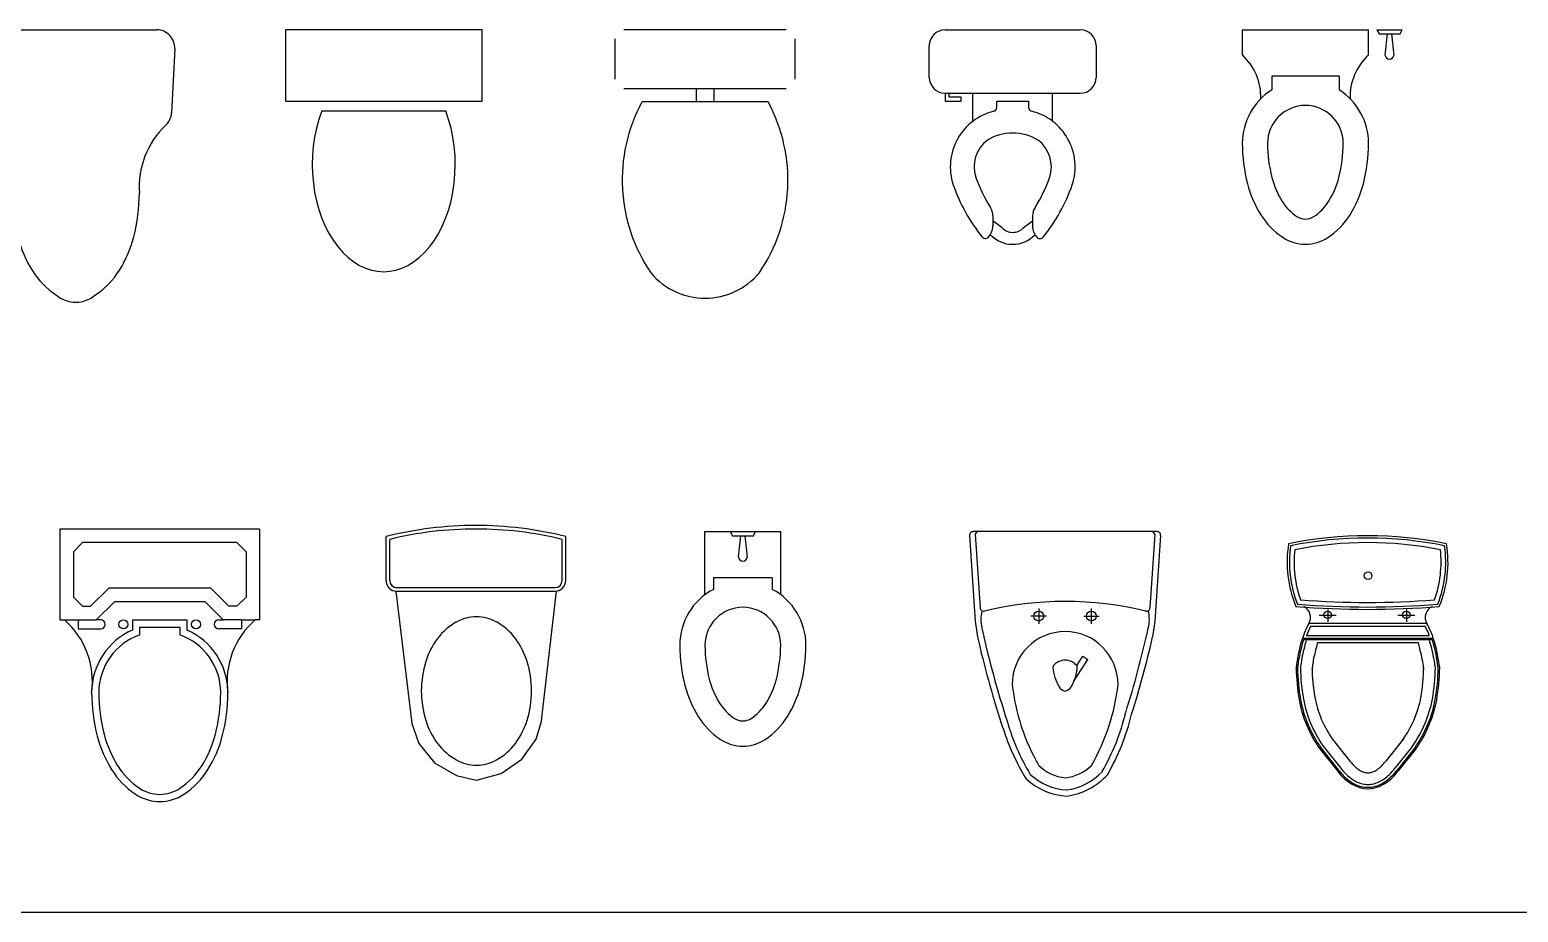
# Model space of a CAD drawing. Header units: millimetres. Extents: x 21526 to 38340, y 1344 to 14848.
# Drawn here: x 29919 to 34083, y 8408 to 10876 of the extents above; entities that cross this region are included whole.
import ezdxf

# ---------------------------------------------------------------- set-up
doc = ezdxf.new("R2010")
doc.units = ezdxf.units.MM
doc.layers.add('www.cad-blocks.net', color=7, linetype='Continuous')

# ---------------------------------------------------------------- blocks, each defined once
blk = doc.blocks.new('A$C098B081F')
for p, q in [((558.8, 762), (0, 762)), ((0, 762), (0, 508)), ((558.8, 762), (558.8, 508)), ((63.5, 723.9), (38.1, 698.5)), ((495.3, 723.9), (63.5, 723.9)), ((520.7, 698.5), (495.3, 723.9)), ((38.1, 698.5), (38.1, 571.5)), ((520.7, 698.5), (520.7, 571.5)), ((136.6, 596.9), (85.8, 546.1)), ((422.2, 596.9), (136.6, 596.9)), ((422.2, 596.9), (473, 546.1)), ((38.1, 571.5), (63.5, 546.1)), ((63.5, 546.1), (85.8, 546.1)), ((152.4, 558.8), (101.6, 508)), ((406.4, 558.8), (152.4, 558.8)), ((406.4, 558.8), (457.2, 508)), ((495.3, 546.1), (473, 546.1)), ((495.3, 546.1), (520.7, 571.5)), ((0, 508), (12.7, 508)), ((12.7, 508), (101.6, 508)), ((50.8, 508), (50.8, 482.6)), ((50.8, 508), (101.6, 508)), ((114.3, 508), (101.6, 508)), ((203.2, 508), (203.2, 479.4)), ((203.2, 508), (355.6, 508)), ((355.6, 508), (355.6, 479.4)), ((444.5, 508), (457.2, 508)), ((508, 508), (457.2, 508)), ((508, 508), (546.1, 508)), ((508, 508), (508, 482.6)), ((558.8, 508), (546.1, 508)), ((50.8, 482.6), (114.3, 482.6)), ((223.2, 488), (223.2, 465.8)), ((223.2, 488), (335.6, 488)), ((335.6, 488), (335.6, 465.8)), ((508, 482.6), (444.5, 482.6))]:
    blk.add_line(p, q)
for centre in [(177.8, 495.3), (381, 495.3)]:
    blk.add_circle(centre, 12.7)
for centre, radius, start, end in [((-137.5, 335.8), 228.5, 352.2011, 48.911), ((114.3, 495.3), 12.7, 270, 90), ((444.5, 495.3), 12.7, 90, 270), ((696.3, 335.8), 228.5, 131.089, 187.7989), ((279.4, 304.8), 190.5, 113.5782, 180), ((279.4, 304.8), 170.5, 109.2456, 180), ((279.4, 304.8), 170.5, 0, 70.7544), ((279.4, 304.8), 190.5, 0, 66.4218), ((574.9, 304.8), 486, 180, 194.5143), ((574.9, 304.8), 466, 180, 194.5143), ((-16.1, 304.8), 466, 345.4857, 360), ((-16.1, 304.8), 486, 345.4857, 360), ((429.2, 267.1), 335.5, 194.5143, 212.0054), ((429.2, 267.1), 315.5, 194.5143, 212.0054), ((129.6, 267.1), 315.5, 327.9946, 345.4857), ((129.6, 267.1), 335.5, 327.9946, 345.4857), ((337.2, 209.6), 227, 212.0054, 236.4659), ((337.2, 209.6), 207, 212.0054, 236.4659), ((221.6, 209.6), 207, 303.5341, 327.9946), ((221.6, 209.6), 227, 303.5341, 327.9946), ((279.4, 122.4), 122.4, 236.4659, 270), ((279.4, 122.4), 102.4, 236.4659, 270), ((279.4, 122.4), 102.4, 270, 303.5341), ((279.4, 122.4), 122.4, 270, 303.5341)]:
    blk.add_arc(centre, radius, start, end)
blk = doc.blocks.new('A$C443D3127')
for p, q in [((0, 558.4), (0, 681.2)), ((502.5, 558.4), (502.5, 681.2)), ((26.9, 528.4), (71.8, 158.2)), ((475.6, 528.4), (433.3, 158.2)), ((71.8, 158.2), (91.5, 102.1)), ((419.9, 114.4), (433.3, 158.2)), ((91.5, 102.1), (135.8, 48.8)), ((379.8, 58.3), (419.9, 114.4)), ((135.8, 48.8), (196.7, 13.1)), ((321.7, 18.6), (379.8, 58.3)), ((196.7, 13.1), (252.4, 0)), ((252.7, 0), (321.7, 18.6))]:
    blk.add_line(p, q)
at = {"linetype": 'ByBlock'}
for p, q in [((10.1, 558.4), (10.1, 673.3)), ((492.5, 558.4), (492.5, 673.3)), ((26.9, 538.4), (472.5, 538.4)), ((26.9, 528.4), (472.5, 528.4))]:
    blk.add_line(p, q, dxfattribs=at)
for centre, radius, start, end in [((250, -310.5), 1022.7, 89.9288, 104.1499), ((252.5, -310.5), 1022.7, 75.8501, 90.0712), ((30, 558.4), 30, 180, 270), ((472.5, 558.4), 30, 270, 0)]:
    blk.add_arc(centre, radius, start, end)
for centre, radius, start, end in [((250, -310.5), 1012.7, 89.928, 103.7061), ((252.5, -310.5), 1012.7, 76.2939, 90.072), ((30.1, 558.4), 20, 180, 270), ((472.5, 558.4), 20, 270, 0), ((277.4, 296.2), 166.8, 118.8748, 143.2661), ((251.2, 347.1), 109.5, 89.1493, 119.7298), ((254.4, 347.1), 109.5, 60.2702, 90.8507), ((228.2, 296.2), 166.8, 36.7339, 61.1252), ((321.4, 265), 220.7, 143.6094, 162.4475), ((184.2, 265), 220.7, 17.5525, 36.3906), ((393.6, 246.8), 295, 163.3175, 179.5076), ((112, 246.8), 295, 0.4924, 16.6825), ((393.6, 251.9), 295, 180.4924, 196.6825), ((112, 251.9), 295, 343.3175, 359.5076), ((321.4, 233.8), 220.7, 197.5525, 216.3906), ((184.2, 233.8), 220.7, 323.6094, 342.4475), ((277.4, 202.6), 166.8, 216.7339, 241.1252), ((228.2, 202.6), 166.8, 298.8748, 323.2661), ((251.2, 151.6), 109.5, 240.2702, 270.8507), ((254.4, 151.6), 109.5, 269.1493, 299.7298)]:
    blk.add_arc(centre, radius, start, end, dxfattribs=at)
blk = doc.blocks.new('A$C04F270DE')
at = {"linetype": 'ByBlock'}
for p, q in [((0.0507, 0.762), (0.5027, 0.762)), ((0, 0.7087), (0.009, 0.5296)), ((0.5535, 0.7087), (0.5445, 0.5296))]:
    blk.add_line(p, q, dxfattribs=at)
blk.add_lwpolyline([(0.0989, 0.3048, 0.063415), (0.1144, 0.183, 0.076468), (0.1547, 0.0893, 0.107136), (0.2218, 0.0204, 0.17768), (0.2767, 0, 0.17768), (0.3316, 0.0204, 0.107136), (0.3987, 0.0893, 0.076468), (0.439, 0.183, 0.063415), (0.4545, 0.3048, 0.067945)], format="xyb", dxfattribs=at)
for centre, radius, start, end in [((0.0507, 0.7112), 0.0508, 90, 182.8624), ((0.5027, 0.7112), 0.0508, 357.1376, 90), ((0.0597, 0.5321), 0.0508, 182.8624, 226.6772), ((0.4938, 0.5321), 0.0508, 313.3228, 357.1376), ((-0.1385, 0.322), 0.238, 355.8614, 46.6772), ((0.6919, 0.322), 0.238, 133.3228, 184.1386)]:
    blk.add_arc(centre, radius, start, end, dxfattribs=at)
blk = doc.blocks.new('A$C50650678')
for p, q in [((0.55, 0.6765), (0, 0.6765)), ((0, 0.6765), (0, 0.4765)), ((0.55, 0.4765), (0.55, 0.6765)), ((0, 0.4765), (0.55, 0.4765)), ((0.1018, 0.45), (0.4482, 0.45))]:
    blk.add_line(p, q)
blk.add_ellipse((0.275, 0.3), major_axis=(0, 0.3), ratio=0.666667, start_param=1.047198, end_param=5.235988)
blk = doc.blocks.new('A$C33375A2A')
for p, q in [((0, 0.7174), (0, 0.604)), ((0.4788, 0.7426), (0.0252, 0.7426)), ((0.504, 0.604), (0.504, 0.7174)), ((0.0252, 0.5788), (0.4788, 0.5788)), ((0.2268, 0.5788), (0.2268, 0.541)), ((0.2772, 0.541), (0.2772, 0.5788)), ((0.4284, 0.541), (0.0756, 0.541))]:
    blk.add_line(p, q)
for centre, radius, start, end in [((0.4799, 0.3222), 0.4597, 151.5832, 214.4424), ((0.0241, 0.3222), 0.4597, 325.5576, 28.4168), ((0.252, 0.1891), 0.1974, 220, 320)]:
    blk.add_arc(centre, radius, start, end)
for points in [[(0.0252, 0.7426), (0.0252, 0.7426), (0, 0.7174)], [(0.504, 0.7174), (0.504, 0.7174), (0.4788, 0.7426)], [(0, 0.604), (0, 0.604), (0.0252, 0.5788)], [(0.4788, 0.5788), (0.4788, 0.5788), (0.504, 0.604)]]:
    blk.add_trace(points)
blk = doc.blocks.new('A$C60C852DE')
at = {"linetype": 'ByBlock'}
for p, q in [((0.0444, 0.6), (0.4222, 0.6)), ((0, 0.4667), (0, 0.5556)), ((0.4667, 0.5556), (0.4667, 0.4667)), ((0.0444, 0.4222), (0.0444, 0.4)), ((0.4222, 0.4222), (0.0444, 0.4222)), ((0.0556, 0.4111), (0.0556, 0.4222)), ((0.1222, 0.3444), (0.1222, 0.4222)), ((0.3444, 0.3444), (0.3444, 0.4222)), ((0.0444, 0.4), (0.0889, 0.4)), ((0.0889, 0.4111), (0.0556, 0.4111)), ((0.0889, 0.4), (0.0889, 0.4111)), ((0.1889, 0.4), (0.2778, 0.4)), ((0.1889, 0.383), (0.1889, 0.4)), ((0.2778, 0.4), (0.2778, 0.383)), ((0.1778, 0.0793), (0.1778, 0.0513)), ((0.2038, 0.046), (0.1778, 0.0653)), ((0.2628, 0.046), (0.2889, 0.0653)), ((0.2889, 0.0793), (0.2889, 0.0505))]:
    blk.add_line(p, q, dxfattribs=at)
for centre, radius, start, end in [((0.0444, 0.5556), 0.0444, 90, 180), ((0.4222, 0.5556), 0.0444, 0, 90), ((0.0444, 0.4667), 0.0444, 180, 270), ((0.4222, 0.4667), 0.0444, 270, 0), ((0.1778, 0.383), 0.0111, 283.8834, 0), ((0.2889, 0.383), 0.0111, 180, 256.1166), ((0.2189, 0.2167), 0.1602, 103.8834, 198.1837), ((0.2478, 0.2167), 0.1602, 341.8163, 76.1166), ((0.2333, 0.1752), 0.136, 57.7973, 122.2027), ((0.2189, 0.2167), 0.0936, 127.1083, 198.1837), ((0.2478, 0.2167), 0.0936, 341.8163, 52.8917), ((0.5389, 0.3333), 0.5008, 199.44, 218.665), ((0.5389, 0.3333), 0.4341, 199.44, 212.0625), ((-0.0722, 0.3333), 0.4341, 327.9375, 340.56), ((-0.0722, 0.3333), 0.5008, 321.2654, 340.56), ((0.1333, 0.0793), 0.0444, 0, 32.0625), ((0.3333, 0.0793), 0.0444, 147.9375, 180), ((0.1333, 0.0513), 0.0444, 314.1625, 0), ((0.2333, 0.0741), 0.0407, 223.6028, 316.3972), ((0.3333, 0.0505), 0.0444, 180, 224.9399), ((0.1566, 0.0274), 0.0111, 218.665, 314.1625), ((0.2333, 0.0852), 0.0852, 223.6028, 316.3972), ((0.3097, 0.0269), 0.0111, 224.9399, 321.2654)]:
    blk.add_arc(centre, radius, start, end, dxfattribs=at)
blk = doc.blocks.new('A$C756D1810')
at = {"linetype": 'ByBlock'}
for p, q in [((0, 0.6), (0, 0.5294)), ((0, 0.6), (0.3529, 0.6)), ((0.3529, 0.5294), (0.3529, 0.6)), ((0.3765, 0.6), (0.3824, 0.5882)), ((0.3765, 0.6), (0.4471, 0.6)), ((0.3824, 0.5882), (0.4412, 0.5882)), ((0.4, 0.5294), (0.4059, 0.5882)), ((0.4176, 0.5882), (0.4235, 0.5294)), ((0.4412, 0.5882), (0.4471, 0.6)), ((0.0824, 0.4706), (0.0824, 0.4316)), ((0.2706, 0.4706), (0.0824, 0.4706)), ((0.2706, 0.4706), (0.2706, 0.4316))]:
    blk.add_line(p, q, dxfattribs=at)
for centre, radius, start, end in [((-0.1078, 0.4118), 0.1596, 358.3378, 47.4896), ((0.4608, 0.4118), 0.1596, 132.5104, 181.6622), ((0.4118, 0.5294), 0.0118, 180, 0), ((0.1765, 0.2824), 0.1765, 122.231, 180), ((0.1765, 0.2824), 0.1765, 0, 57.769), ((0.1765, 0.2824), 0.1059, 0, 180), ((0.4502, 0.2824), 0.4502, 180, 194.5143), ((0.4502, 0.2824), 0.3796, 180, 194.5142), ((-0.0973, 0.2824), 0.3796, 345.4858, 360), ((-0.0973, 0.2824), 0.4502, 345.4857, 360), ((0.3152, 0.2474), 0.3108, 194.5143, 212.0054), ((0.3152, 0.2474), 0.2402, 194.5143, 212.0054), ((0.0377, 0.2474), 0.2402, 327.9946, 345.4857), ((0.0377, 0.2474), 0.3108, 327.9946, 345.4857), ((0.23, 0.1941), 0.1397, 212.0054, 236.4659), ((0.123, 0.1941), 0.1397, 303.5341, 327.9946), ((0.23, 0.1941), 0.2103, 212.0054, 236.4659), ((0.1765, 0.1134), 0.0428, 236.466, 270), ((0.1765, 0.1134), 0.0428, 270, 303.534), ((0.123, 0.1941), 0.2103, 303.5341, 327.9946), ((0.1765, 0.1134), 0.1134, 236.4659, 270), ((0.1765, 0.1134), 0.1134, 270, 303.5341)]:
    blk.add_arc(centre, radius, start, end, dxfattribs=at)
blk = doc.blocks.new('A$C42213B63')
at = {"linetype": 'ByBlock'}
for p, q in [((0.0706, 0.6), (0.2824, 0.6)), ((0.0706, 0.4235), (0.0706, 0.6)), ((0.2824, 0.4235), (0.2824, 0.6)), ((0.2588, 0.4706), (0.0941, 0.4706)), ((0.0941, 0.4706), (0.0941, 0.4384)), ((0.2588, 0.4706), (0.2588, 0.4384))]:
    blk.add_line(p, q, dxfattribs=at)
for p, q in [((0.1412, 0.6), (0.1471, 0.5882)), ((0.1471, 0.5882), (0.2059, 0.5882)), ((0.1647, 0.5294), (0.1706, 0.5882)), ((0.1824, 0.5882), (0.1882, 0.5294)), ((0.2059, 0.5882), (0.2118, 0.6))]:
    blk.add_line(p, q)
blk.add_lwpolyline([(0, 0.2824, 0.063415), (0.0144, 0.1695, 0.076468), (0.0517, 0.0827, 0.107136), (0.1138, 0.0189, 0.147373), (0.1765, 0, 0.147373), (0.2391, 0.0189, 0.107136), (0.3013, 0.0827, 0.076468), (0.3386, 0.1695, 0.063415), (0.3529, 0.2824, 0.063415)], format="xyb", dxfattribs=at)
for centre, radius, start, end in [((0.1765, 0.5294), 0.0118, 180, 0), ((0.1765, 0.2824), 0.1059, 0, 180), ((0.4502, 0.2824), 0.3796, 180, 194.5142), ((-0.0973, 0.2824), 0.3796, 345.4858, 360), ((0.3152, 0.2474), 0.2402, 194.5143, 212.0054), ((0.0377, 0.2474), 0.2402, 327.9946, 345.4857), ((0.23, 0.1941), 0.1397, 212.0054, 236.4659), ((0.123, 0.1941), 0.1397, 303.5341, 327.9946), ((0.1765, 0.1134), 0.0428, 236.466, 270), ((0.1765, 0.1134), 0.0428, 270, 303.534)]:
    blk.add_arc(centre, radius, start, end)
for start, end in [(117.8181, 180), (0, 62.1819)]:
    blk.add_arc((0.1765, 0.2824), 0.1765, start, end, dxfattribs=at)
blk = doc.blocks.new('A$C43D762ED')
at = {"linetype": 'Continuous'}
for p, q in [((0, 0.729), (0.0157, 0.4897)), ((0.5246, 0.7397), (0.01, 0.7397)), ((0.5346, 0.729), (0.5189, 0.4897)), ((0.0157, 0.4897), (0.0223, 0.4455)), ((0.5189, 0.4897), (0.5123, 0.4455)), ((0.0888, 0.2044), (0.0937, 0.19))]:
    blk.add_line(p, q, dxfattribs=at)
for p, q in [((0.0162, 0.7328), (0.0298, 0.5262)), ((0.5184, 0.7328), (0.5048, 0.5262)), ((0.2151, 0.5034), (0.172, 0.5034)), ((0.1938, 0.525), (0.1938, 0.4814)), ((0.3195, 0.5034), (0.3626, 0.5034)), ((0.3408, 0.525), (0.3408, 0.4814)), ((0.2923, 0.3214), (0.3311, 0.382)), ((0.3001, 0.3651), (0.3169, 0.3911)), ((0.3169, 0.3911), (0.3311, 0.382))]:
    blk.add_line(p, q)
for centre in [(0.1938, 0.5034), (0.3408, 0.5034)]:
    blk.add_circle(centre, 0.0137)
for centre, radius, start, end in [((0.01, 0.7297), 0.01, 90, 183.7624), ((0.0257, 0.7297), 0.01, 90, 161.9929), ((0.5089, 0.7297), 0.01, 18.0071, 90), ((0.5246, 0.7297), 0.01, 356.2376, 90), ((2.7485, 1.0673), 2.7962, 192.8478, 197.9733), ((-2.2139, 1.0673), 2.7962, 342.5484, 347.1522), ((-0.1586, 0.3754), 0.6294, 329.895, 346.5222), ((0.7246, 0.3908), 0.662, 197.6541, 211.167), ((0.2834, 0.1859), 0.1862, 227.7077, 266.9166), ((0.2459, 0.188), 0.1899, 278.3056, 317.5145)]:
    blk.add_arc(centre, radius, start, end, dxfattribs=at)
for centre, radius, start, end in [((0.2673, -0.3974), 0.9419, 76.146, 103.8283), ((0.0398, 0.5269), 0.01, 183.7624, 283.8283), ((0.1268, 0.4939), 0.0953, 165.1728, 194.5471), ((0.4948, 0.5269), 0.01, 256.1717, 356.2376), ((0.4078, 0.4939), 0.0953, 345.4529, 14.8272), ((2.7485, 1.0673), 2.7789, 192.4121, 197.9733), ((0.2675, 0.3121), 0.148, 90, 180), ((0.2675, 0.3121), 0.148, 0, 90), ((-2.2139, 1.0673), 2.7789, 342.536, 347.5879), ((0.2675, 0.3372), 0.0429, 40.5003, 139.4997), ((0.2395, 0.3612), 0.006, 139.4997, 184.2612), ((0.3639, 0.3708), 0.1308, 184.4091, 210.0238), ((0.1712, 0.3708), 0.1308, 329.9762, 355.5909), ((0.2956, 0.3612), 0.006, 355.7388, 40.5003), ((0.6936, 0.3754), 0.5775, 186.2868, 210.105), ((0.2721, 0.3185), 0.0252, 211.4788, 259.4993), ((0.2629, 0.3185), 0.0252, 280.5007, 328.5212), ((-0.1586, 0.3754), 0.5775, 329.895, 353.7132), ((0.714, 0.3854), 0.6336, 196.097, 210.8164), ((-0.1586, 0.3754), 0.6121, 329.895, 346.5781), ((0.2786, 0.1719), 0.1209, 225.5067, 264.7155), ((0.2564, 0.1719), 0.1209, 275.2845, 314.4933), ((0.2818, 0.1811), 0.1643, 227.0436, 266.2525), ((0.2492, 0.183), 0.1673, 277.5186, 316.7275)]:
    blk.add_arc(centre, radius, start, end)
blk = doc.blocks.new('A$C5A97117F')
for p, q in [((0.1142, 0.5009), (0.1142, 0.4669)), ((0.3343, 0.5009), (0.3343, 0.4669)), ((0.3907, 0.4623), (0.0609, 0.4623)), ((0.0893, 0.4853), (0.1371, 0.4853)), ((0.3094, 0.4853), (0.3572, 0.4853)), ((0.4088, 0.4202), (0.0428, 0.4202)), ((0.054, 0.4283), (0.3976, 0.4283)), ((0.386, 0.4542), (0.0656, 0.4542)), ((0.4059, 0.4162), (0.0458, 0.4162)), ((0.3677, 0.4081), (0.0843, 0.4081)), ((0.1263, 0.1395), (0.1756, 0.0775)), ((0.3253, 0.1395), (0.2761, 0.0775)), ((0.0914, 0.1118), (0.1407, 0.0498)), ((0.0946, 0.1143), (0.1438, 0.0523)), ((0.101, 0.1194), (0.1502, 0.0573)), ((0.3507, 0.1194), (0.3015, 0.0573)), ((0.357, 0.1143), (0.3078, 0.0523)), ((0.3602, 0.1118), (0.311, 0.0498))]:
    blk.add_line(p, q)
for centre, radius in [((0.2264, 0.5959), 0.0106), ((0.1133, 0.4865), 0.0104), ((0.3333, 0.4865), 0.0104)]:
    blk.add_circle(centre, radius)
for centre, radius, start, end in [((0.3211, 0.6329), 0.3212, 170.6789, 202.5193), ((0.225, -0.3765), 1.0842, 78.2481, 101.7519), ((0.3253, 0.6332), 0.3189, 171.6525, 201.5505), ((0.225, -0.3765), 1.0777, 78.4814, 101.5186), ((0.3362, 0.6339), 0.3168, 173.7179, 199.4554), ((0.225, -0.3765), 1.0647, 78.9696, 101.0304), ((0.1138, 0.6339), 0.3168, 340.5446, 6.2821), ((0.1247, 0.6332), 0.3189, 338.4495, 8.3475), ((0.1288, 0.6329), 0.3212, 337.4807, 9.3211), ((0.225, 2.9551), 2.4534, 265.3108, 274.6892), ((0.225, 2.9551), 2.4469, 265.3989, 274.6011), ((0.225, 2.9551), 2.434, 265.5812, 274.4188), ((0.0314, 0.4793), 0.034, 330.1487, 63.9511), ((0.4202, 0.4793), 0.034, 116.0489, 209.8513), ((0.2287, 0.3654), 0.1938, 149.9768, 163.5605), ((0.2229, 0.3654), 0.1938, 16.4395, 30.0232), ((0.2287, 0.3654), 0.1857, 151.4088, 160.1862), ((0.2229, 0.3654), 0.1857, 19.8138, 28.5912), ((0.6367, 0.3505), 0.6118, 181.171, 189.5561), ((0.6367, 0.3505), 0.6078, 181.171, 189.5561), ((0.6367, 0.3505), 0.5997, 181.171, 189.5561), ((0.6367, 0.3505), 0.5673, 181.171, 189.5561), ((-0.185, 0.3505), 0.5673, 350.4439, 358.829), ((-0.185, 0.3505), 0.5997, 350.4439, 358.829), ((-0.185, 0.3505), 0.6078, 350.4439, 358.829), ((-0.185, 0.3505), 0.6118, 350.4439, 358.829), ((0.3721, 0.3115), 0.3323, 190.509, 215.5422), ((0.3724, 0.3115), 0.3002, 190.6038, 215.834), ((0.0793, 0.3115), 0.3002, 324.166, 349.3962), ((0.0795, 0.3115), 0.3323, 324.4578, 349.491), ((0.372, 0.3115), 0.3444, 190.4778, 215.4458), ((0.372, 0.3115), 0.3404, 190.488, 215.4772), ((0.0796, 0.3115), 0.3404, 324.5228, 349.512), ((0.0796, 0.3115), 0.3444, 324.5542, 349.5222)]:
    blk.add_arc(centre, radius, start, end)
for centre, major_axis, ratio, start_param, end_param in [((0.2258, 0.2906), (0, -0.2968), 0.685535, 4.260216, 4.551957), ((0.2258, 0.2906), (0, -0.2968), 0.685535, 8.014414, 8.306155), ((0.2258, 0.3193), (0, 0.3193), 0.497502, 2.575717, 3.707468)]:
    blk.add_ellipse(centre, major_axis=major_axis, ratio=ratio, start_param=start_param, end_param=end_param)
for points, knots in [([(0.0458, 0.4162), (0.0434, 0.409), (0.0413, 0.4018), (0.0356, 0.3795), (0.0325, 0.364), (0.0299, 0.3448), (0.0294, 0.3411), (0.029, 0.3375)], [4.2706832, 4.2706832, 4.2706832, 4.2706832, 4.3512283, 4.3512283, 4.5144288, 4.5144288, 4.5519567, 4.5519567, 4.5519567, 4.5519567]), ([(0.0535, 0.4137), (0.0509, 0.4059), (0.0487, 0.3979), (0.0425, 0.3736), (0.0395, 0.3569), (0.0373, 0.3388), (0.0372, 0.3377), (0.0371, 0.3366)], [4.2706832, 4.2706832, 4.2706832, 4.2706832, 4.3606863, 4.3606863, 4.5406923, 4.5406923, 4.5519567, 4.5519567, 4.5519567, 4.5519567]), ([(0.0843, 0.4081), (0.0821, 0.3968), (0.08, 0.3898), (0.0752, 0.3707), (0.0727, 0.3583), (0.0703, 0.3415), (0.0697, 0.3373), (0.0693, 0.3331)], [4.2710704, 4.2710704, 4.2710704, 4.2710704, 4.3573597, 4.3573597, 4.5034058, 4.5034058, 4.5519567, 4.5519567, 4.5519567, 4.5519567]), ([(0.3824, 0.3331), (0.3815, 0.3406), (0.3805, 0.3481), (0.3777, 0.364), (0.3759, 0.3724), (0.3721, 0.3881), (0.37, 0.3954), (0.3677, 0.4081)], [8.0144139, 8.0144139, 8.0144139, 8.0144139, 8.1010804, 8.1010804, 8.2003349, 8.2003349, 8.2907084, 8.2907084, 8.2907084, 8.2907084]), ([(0.4146, 0.3366), (0.4136, 0.3451), (0.4124, 0.3535), (0.4081, 0.3785), (0.4041, 0.3947), (0.3989, 0.4114), (0.3985, 0.4125), (0.3982, 0.4137)], [8.0144139, 8.0144139, 8.0144139, 8.0144139, 8.1038208, 8.1038208, 8.2826345, 8.2826345, 8.2956874, 8.2956874, 8.2956874, 8.2956874]), ([(0.4226, 0.3375), (0.4216, 0.3462), (0.4204, 0.3549), (0.4162, 0.3788), (0.4127, 0.3938), (0.4075, 0.411), (0.4067, 0.4136), (0.4059, 0.4162)], [8.0144139, 8.0144139, 8.0144139, 8.0144139, 8.1044106, 8.1044106, 8.2663714, 8.2663714, 8.2956874, 8.2956874, 8.2956874, 8.2956874]), ([(0.1438, 0.0523), (0.1481, 0.0469), (0.1524, 0.0419), (0.1631, 0.031), (0.1695, 0.0256), (0.1825, 0.0165), (0.1891, 0.0128), (0.2025, 0.0074), (0.2092, 0.0056), (0.2227, 0.0038), (0.2295, 0.0038), (0.2431, 0.0057), (0.25, 0.0076), (0.2635, 0.0133), (0.2702, 0.0171), (0.2834, 0.0266), (0.2899, 0.0323), (0.3001, 0.0429), (0.304, 0.0474), (0.3078, 0.0523)], [2.575717, 2.575717, 2.575717, 2.575717, 2.672218, 2.672218, 2.806898, 2.806898, 2.941578, 2.941578, 3.076258, 3.076258, 3.210938, 3.210938, 3.347647, 3.347647, 3.484357, 3.484357, 3.621066, 3.621066, 3.707468, 3.707468, 3.707468, 3.707468]), ([(0.1502, 0.0573), (0.1542, 0.0522), (0.1582, 0.0476), (0.1672, 0.0384), (0.1721, 0.034), (0.1822, 0.0264), (0.1872, 0.0232), (0.1973, 0.0181), (0.2024, 0.0161), (0.2124, 0.0133), (0.2174, 0.0125), (0.2274, 0.012), (0.2324, 0.0123), (0.2424, 0.014), (0.2474, 0.0155), (0.2575, 0.0195), (0.2625, 0.0221), (0.2726, 0.0286), (0.2776, 0.0324), (0.2874, 0.0413), (0.2923, 0.0463), (0.2985, 0.0536), (0.3, 0.0554), (0.3014, 0.0573)], [2.575717, 2.575717, 2.575717, 2.575717, 2.669508, 2.669508, 2.781324, 2.781324, 2.893291, 2.893291, 3.004714, 3.004714, 3.116138, 3.116138, 3.227561, 3.227561, 3.338984, 3.338984, 3.450407, 3.450407, 3.561831, 3.561831, 3.673254, 3.673254, 3.707468, 3.707468, 3.707468, 3.707468]), ([(0.1757, 0.0772), (0.1786, 0.0736), (0.1814, 0.0703), (0.1863, 0.0652), (0.1883, 0.0632), (0.1923, 0.0595), (0.1943, 0.0578), (0.1995, 0.0538), (0.2027, 0.0518), (0.2078, 0.049), (0.2098, 0.0481), (0.2137, 0.0466), (0.2156, 0.046), (0.2192, 0.0451), (0.2209, 0.0449), (0.2237, 0.0446), (0.2248, 0.0445), (0.2271, 0.0446), (0.2282, 0.0446), (0.2309, 0.0449), (0.2325, 0.0452), (0.2358, 0.0459), (0.2375, 0.0465), (0.2411, 0.0478), (0.243, 0.0486), (0.2468, 0.0506), (0.2489, 0.0518), (0.253, 0.0546), (0.2552, 0.0561), (0.26, 0.0601), (0.2628, 0.0626), (0.2683, 0.0682), (0.2711, 0.0714), (0.2746, 0.0756), (0.2753, 0.0764), (0.2759, 0.0772)], [2.575717, 2.575717, 2.575717, 2.575717, 2.657216, 2.657216, 2.716925, 2.716925, 2.776634, 2.776634, 2.878172, 2.878172, 2.95039, 2.95039, 3.022609, 3.022609, 3.094827, 3.094827, 3.143639, 3.143639, 3.192452, 3.192452, 3.259339, 3.259339, 3.326226, 3.326226, 3.393112, 3.393112, 3.459999, 3.459999, 3.526886, 3.526886, 3.607903, 3.607903, 3.68892, 3.68892, 3.707468, 3.707468, 3.707468, 3.707468])]:
    blk.add_open_spline(points, degree=3, knots=knots)

msp = doc.modelspace()

# ---------------------------------------------------------------- linework, layer by layer
at = {"layer": 'www.cad-blocks.net', "color": 155, "true_color": 0x546d8e}
msp.add_line((23762.9, 8408.3), (38340.3, 8408.3), dxfattribs=at)

# ---------------------------------------------------------------- block references
at = {"color": 7, "xscale": 1000, "yscale": 1000, "zscale": 1000}
for name, p in [('A$C04F270DE', (29771.3, 10114.2)), ('A$C50650678', (30634.5, 10199.6)), ('A$C33375A2A', (31556.3, 10133.6)), ('A$C60C852DE', (32435.6, 10276.2)), ('A$C756D1810', (33311.2, 10276.2)), ('A$C42213B63', (31737.5, 8872.7)), ('A$C43D762ED', (32548, 8733)), ('A$C5A97117F', (33436.6, 8753.6))]:
    msp.add_blockref(name, p, dxfattribs=at)
at = {"color": 7}
for name, p in [('A$C098B081F', (30003.5, 8717.9)), ('A$C443D3127', (30916, 8777.7))]:
    msp.add_blockref(name, p, dxfattribs=at)

doc.saveas('drawing.dxf')
